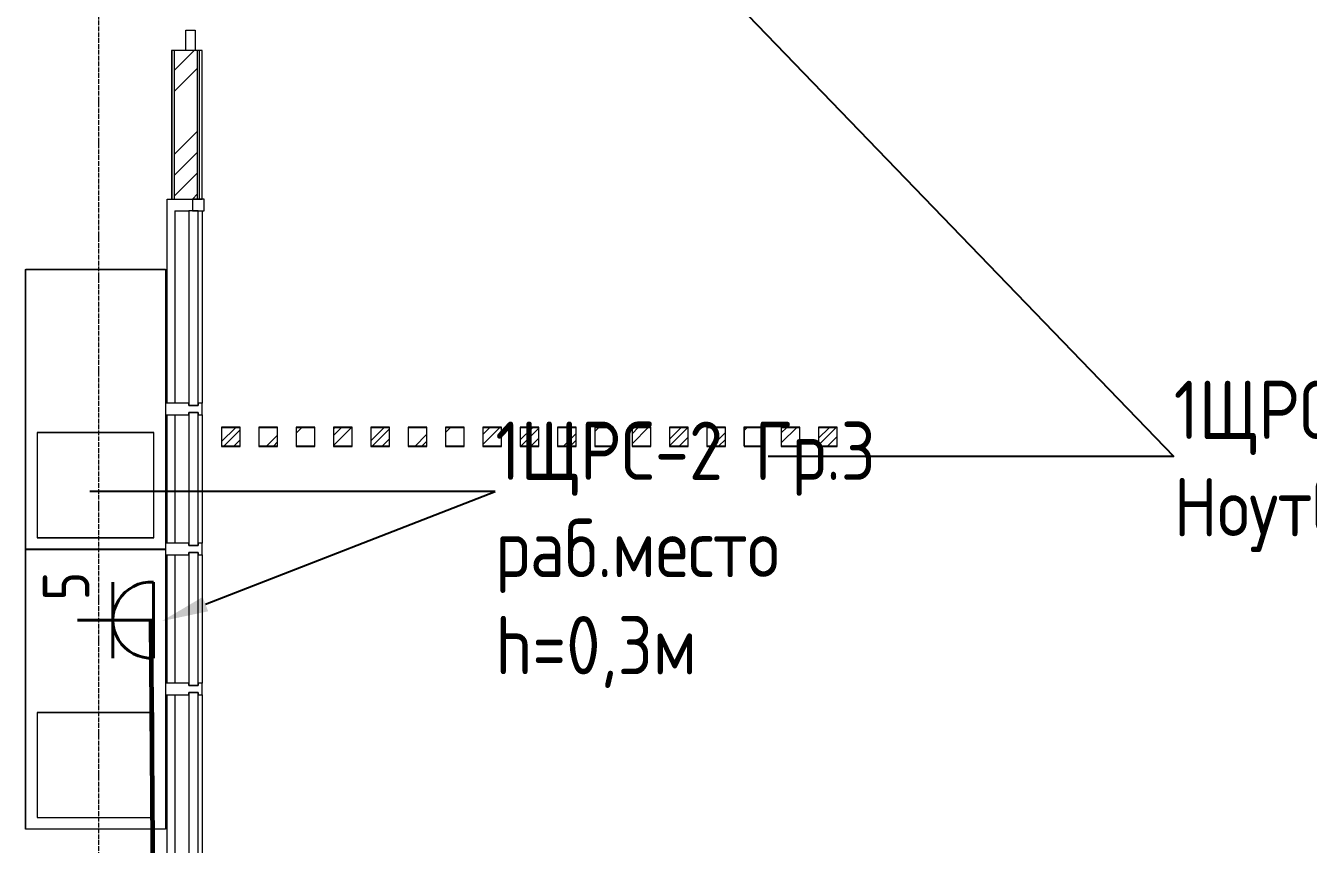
# Model space of a CAD drawing. Header units: millimetres. Extents: x -32 to 417638015, y -35 to 175284279.
# Drawn here: x 187430 to 192930, y 55150 to 58660 of the extents above; entities that cross this region are included whole.
import ezdxf
from ezdxf import colors
from ezdxf.entities.mleader import LeaderData, LeaderLine
from ezdxf.math import Vec2, Vec3

# ---------------------------------------------------------------- set-up
doc = ezdxf.new("R2010")
doc.units = ezdxf.units.MM
doc.linetypes.add('ADSK_Линия сетки', pattern=[25, 20, -2.5, 0, -2.5])
for name, color, linetype, lineweight in [('_ЭМ_гофра', 5, 'Continuous', 60), ('_ЭМ_ТХобщее_слой', 7, 'Continuous', 30), ('Витраж', 7, 'Continuous', 9), ('Двери', 7, 'Continuous', 9), ('Ограждение', 7, 'Continuous', 9), ('Оси', 253, 'Continuous', 9), ('Панели витража', 7, 'Continuous', 9), ('Перекрытие', 7, 'Continuous', 18), ('Стены отделка', 7, 'Continuous', 30), ('Стены штриховка', 7, 'Continuous', 9), ('ТХ', 5, 'Continuous', 0), ('ШТРИХОВКА', 252, 'Continuous', 15), ('ЭМ', 5, 'Continuous', 40), ('ЭОМ_Кабель Быт. розеток', 5, 'Continuous', 30)]:
    doc.layers.add(name, color=color, linetype=linetype, lineweight=lineweight)
doc.layers.add('_ЭМ_Надписи', color=7, linetype='Continuous')
doc.layers.add('ЭОМ_Лотки рабочие', color=5, linetype='Continuous')
doc.styles.add('ЭОМ', font='isocpeur.ttf', dxfattribs={"width": 0.85, "height": 250})

# ---------------------------------------------------------------- blocks, each defined once
blk = doc.blocks.new('ТХ 1 этаж.')
at = {"layer": 'Ограждение', "true_color": 0x939598}
h = blk.add_hatch(dxfattribs=at)
h.set_pattern_fill('FP_23', color=252, style=0, pattern_type=2)
h.set_pattern_definition([(45, (7413.68, -1367.48), (-106.066, 106.066), [])])
h.paths.add_polyline_path([(25989.4, 3722.8), (26069.4, 3722.8), (26069.4, 3802.8), (25989.4, 3802.8)])
h.paths.add_polyline_path([(35660.7, 3722.8), (35660.7, 3802.8), (35580.7, 3802.8), (35580.7, 3722.8)])
h.paths.add_polyline_path([(26469.4, 3722.8), (26549.4, 3722.8), (26549.4, 3802.8), (26469.4, 3802.8)])
h.paths.add_polyline_path([(26949.4, 3722.8), (27029.4, 3722.8), (27029.4, 3802.8), (26949.4, 3802.8)])
h.paths.add_polyline_path([(36140.7, 3722.8), (36140.7, 3802.8), (36060.7, 3802.8), (36060.7, 3722.8)])
h.paths.add_polyline_path([(26229.4, 3722.8), (26229.4, 3802.8), (26149.4, 3802.8), (26149.4, 3722.8)])
h.paths.add_polyline_path([(36255.4, 3722.8), (36300.7, 3722.8), (36300.7, 3802.8), (36220.7, 3802.8), (36220.7, 3722.8)])
h.paths.add_polyline_path([(35820.7, 3722.8), (35820.7, 3802.8), (35740.7, 3802.8), (35740.7, 3722.8)])
h.paths.add_polyline_path([(26389.4, 3722.8), (26389.4, 3802.8), (26309.4, 3802.8), (26309.4, 3722.8)])
h.paths.add_polyline_path([(26789.4, 3722.8), (26869.4, 3722.8), (26869.4, 3802.8), (26789.4, 3802.8)])
h.paths.add_polyline_path([(35980.7, 3722.8), (35980.7, 3802.8), (35900.7, 3802.8), (35900.7, 3722.8)])
h.paths.add_polyline_path([(36860.7, 3722.8), (36940.7, 3722.8), (36940.7, 3802.8), (36860.7, 3802.8)])
h.paths.add_polyline_path([(26629.4, 3722.8), (26709.4, 3722.8), (26709.4, 3802.8), (26629.4, 3802.8)])
h.paths.add_polyline_path([(37020.7, 3722.8), (37100.7, 3722.8), (37100.7, 3802.8), (37020.7, 3802.8)])
h.paths.add_polyline_path([(37260.7, 3722.8), (37260.7, 3802.8), (37180.7, 3802.8), (37180.7, 3722.8)])
h.paths.add_polyline_path([(27749.4, 3722.8), (27829.4, 3722.8), (27829.4, 3802.8), (27749.4, 3802.8)])
h.paths.add_polyline_path([(36620.7, 3722.8), (36620.7, 3802.8), (36540.7, 3802.8), (36540.7, 3722.8)])
h.paths.add_polyline_path([(27909.4, 3722.8), (27989.4, 3722.8), (27989.4, 3802.8), (27909.4, 3802.8)])
h.paths.add_polyline_path([(28069.4, 3722.8), (28149.4, 3722.8), (28149.4, 3802.8), (28069.4, 3802.8)])
h.paths.add_polyline_path([(36780.7, 3722.8), (36780.7, 3802.8), (36700.7, 3802.8), (36700.7, 3722.8)])
h.paths.add_polyline_path([(28389.4, 3722.8), (28469.4, 3722.8), (28469.4, 3802.8), (28389.4, 3802.8)])
h.paths.add_polyline_path([(36460.7, 3722.8), (36460.7, 3802.8), (36380.7, 3802.8), (36380.7, 3722.8)])
h.paths.add_polyline_path([(28229.4, 3722.8), (28309.4, 3722.8), (28309.4, 3802.8), (28229.4, 3802.8)])
h.paths.add_polyline_path([(34780.7, 3722.8), (34860.7, 3722.8), (34860.7, 3802.8), (34780.7, 3802.8)])
h.paths.add_polyline_path([(28549.4, 3722.8), (28629.4, 3722.8), (28629.4, 3802.8), (28549.4, 3802.8)])
h.paths.add_polyline_path([(35180.7, 3722.8), (35180.7, 3802.8), (35100.7, 3802.8), (35100.7, 3722.8)])
h.paths.add_polyline_path([(27269.4, 3722.8), (27349.4, 3722.8), (27349.4, 3802.8), (27269.4, 3802.8)])
h.paths.add_polyline_path([(35340.7, 3722.8), (35340.7, 3802.8), (35260.7, 3802.8), (35260.7, 3722.8)])
h.paths.add_polyline_path([(27109.4, 3722.8), (27189.4, 3722.8), (27189.4, 3802.8), (27109.4, 3802.8)])
h.paths.add_polyline_path([(35500.7, 3722.8), (35500.7, 3802.8), (35420.7, 3802.8), (35420.7, 3722.8)])
h.paths.add_polyline_path([(27589.4, 3722.8), (27669.4, 3722.8), (27669.4, 3802.8), (27589.4, 3802.8)])
h.paths.add_polyline_path([(35020.7, 3722.8), (35020.7, 3802.8), (34940.7, 3802.8), (34940.7, 3722.8)])
h.paths.add_polyline_path([(34560.7, 3722.8), (34560.7, 3802.8), (34480.7, 3802.8), (34480.7, 3722.8), (34539.4, 3722.8)])
h.paths.add_polyline_path([(27429.4, 3722.8), (27509.4, 3722.8), (27509.4, 3802.8), (27429.4, 3802.8)])
h.paths.add_polyline_path([(34700.7, 3722.8), (34700.7, 3802.8), (34620.7, 3802.8), (34620.7, 3722.8)])
at = {"layer": 'Ограждение', "color": 252, "lineweight": 18, "true_color": 0x939598}
for p, q in [((26069.4, 3802.8), (25989.4, 3802.8)), ((25989.4, 3802.8), (25989.4, 3722.8)), ((26069.4, 3722.8), (26069.4, 3802.8)), ((26229.4, 3802.8), (26149.4, 3802.8)), ((26149.4, 3802.8), (26149.4, 3722.8)), ((26229.4, 3722.8), (26229.4, 3802.8)), ((26389.4, 3802.8), (26309.4, 3802.8)), ((26309.4, 3802.8), (26309.4, 3722.8)), ((26389.4, 3722.8), (26389.4, 3802.8)), ((26549.4, 3802.8), (26469.4, 3802.8)), ((26469.4, 3802.8), (26469.4, 3722.8)), ((26549.4, 3722.8), (26549.4, 3802.8)), ((26709.4, 3802.8), (26629.4, 3802.8)), ((26629.4, 3802.8), (26629.4, 3722.8)), ((26709.4, 3722.8), (26709.4, 3802.8)), ((26869.4, 3802.8), (26789.4, 3802.8)), ((26789.4, 3802.8), (26789.4, 3722.8)), ((26869.4, 3722.8), (26869.4, 3802.8)), ((27029.4, 3802.8), (26949.4, 3802.8)), ((26949.4, 3802.8), (26949.4, 3722.8)), ((27029.4, 3722.8), (27029.4, 3802.8)), ((27189.4, 3802.8), (27109.4, 3802.8)), ((27109.4, 3802.8), (27109.4, 3722.8)), ((27189.4, 3722.8), (27189.4, 3802.8)), ((27349.4, 3802.8), (27269.4, 3802.8)), ((27269.4, 3802.8), (27269.4, 3722.8)), ((27349.4, 3722.8), (27349.4, 3802.8)), ((27509.4, 3802.8), (27429.4, 3802.8)), ((27429.4, 3802.8), (27429.4, 3722.8)), ((27509.4, 3722.8), (27509.4, 3802.8)), ((27669.4, 3802.8), (27589.4, 3802.8)), ((27589.4, 3802.8), (27589.4, 3722.8)), ((27669.4, 3722.8), (27669.4, 3802.8)), ((27829.4, 3802.8), (27749.4, 3802.8)), ((27749.4, 3802.8), (27749.4, 3722.8)), ((27829.4, 3722.8), (27829.4, 3802.8)), ((27989.4, 3802.8), (27909.4, 3802.8)), ((27909.4, 3802.8), (27909.4, 3722.8)), ((27989.4, 3722.8), (27989.4, 3802.8)), ((28149.4, 3802.8), (28069.4, 3802.8)), ((28069.4, 3802.8), (28069.4, 3722.8)), ((28149.4, 3722.8), (28149.4, 3802.8)), ((28309.4, 3802.8), (28229.4, 3802.8)), ((28229.4, 3802.8), (28229.4, 3722.8)), ((28309.4, 3722.8), (28309.4, 3802.8)), ((28469.4, 3802.8), (28389.4, 3802.8)), ((28389.4, 3802.8), (28389.4, 3722.8)), ((28469.4, 3722.8), (28469.4, 3802.8)), ((28629.4, 3802.8), (28549.4, 3802.8)), ((28549.4, 3802.8), (28549.4, 3722.8)), ((28629.4, 3722.8), (28629.4, 3802.8)), ((25989.4, 3722.8), (26069.4, 3722.8)), ((26149.4, 3722.8), (26229.4, 3722.8)), ((26309.4, 3722.8), (26389.4, 3722.8)), ((26469.4, 3722.8), (26549.4, 3722.8)), ((26629.4, 3722.8), (26709.4, 3722.8)), ((26789.4, 3722.8), (26869.4, 3722.8)), ((26949.4, 3722.8), (27029.4, 3722.8)), ((27109.4, 3722.8), (27189.4, 3722.8)), ((27269.4, 3722.8), (27349.4, 3722.8)), ((27429.4, 3722.8), (27509.4, 3722.8)), ((27589.4, 3722.8), (27669.4, 3722.8)), ((27749.4, 3722.8), (27829.4, 3722.8)), ((27909.4, 3722.8), (27989.4, 3722.8)), ((28069.4, 3722.8), (28149.4, 3722.8)), ((28229.4, 3722.8), (28309.4, 3722.8)), ((28389.4, 3722.8), (28469.4, 3722.8)), ((28549.4, 3722.8), (28629.4, 3722.8))]:
    blk.add_line(p, q, dxfattribs=at)
at = {"layer": 'ТХ', "color": 252, "true_color": 0x939598}
for points in [[(25749.2, 4481), (25749.2, 3281), (25149.2, 3281), (25149.2, 4481)], [(25199.2, 3781), (25199.2, 3331), (25699.2, 3331), (25699.2, 3781)], [(25749.2, 3281), (25749.2, 2081), (25149.2, 2081), (25149.2, 3281)], [(25199.2, 2581), (25199.2, 2131), (25699.2, 2131), (25699.2, 2581)]]:
    blk.add_lwpolyline(points, close=True, dxfattribs=at)
blk = doc.blocks.new('1 этаж')
at = {"layer": 'Ограждение'}
h = blk.add_hatch(dxfattribs=at)
h.set_pattern_fill('FP_23', color=8, style=0, pattern_type=2)
h.set_pattern_definition([(45, (557.2, 188.9), (-106.066, 106.066), [])])
h.paths.add_polyline_path([(19132.879, 5279.133), (19212.879, 5279.133), (19212.879, 5359.133), (19132.879, 5359.133)])
h.paths.add_polyline_path([(28804.201, 5279.133), (28804.201, 5359.133), (28724.201, 5359.133), (28724.201, 5279.133)])
h.paths.add_polyline_path([(19612.879, 5279.133), (19692.879, 5279.133), (19692.879, 5359.133), (19612.879, 5359.133)])
h.paths.add_polyline_path([(20092.879, 5279.133), (20172.879, 5279.133), (20172.879, 5359.133), (20092.879, 5359.133)])
h.paths.add_polyline_path([(29284.201, 5279.133), (29284.201, 5359.133), (29204.201, 5359.133), (29204.201, 5279.133)])
h.paths.add_polyline_path([(19372.879, 5279.133), (19372.879, 5359.133), (19292.879, 5359.133), (19292.879, 5279.133)])
h.paths.add_polyline_path([(29398.894, 5279.133), (29444.201, 5279.133), (29444.201, 5359.133), (29364.201, 5359.133), (29364.201, 5279.133)])
h.paths.add_polyline_path([(28964.201, 5279.133), (28964.201, 5359.133), (28884.201, 5359.133), (28884.201, 5279.133)])
h.paths.add_polyline_path([(19532.879, 5279.133), (19532.879, 5359.133), (19452.879, 5359.133), (19452.879, 5279.133)])
h.paths.add_polyline_path([(19932.879, 5279.133), (20012.879, 5279.133), (20012.879, 5359.133), (19932.879, 5359.133)])
h.paths.add_polyline_path([(29124.201, 5279.133), (29124.201, 5359.133), (29044.201, 5359.133), (29044.201, 5279.133)])
h.paths.add_polyline_path([(30004.201, 5279.133), (30084.201, 5279.133), (30084.201, 5359.133), (30004.201, 5359.133)])
h.paths.add_polyline_path([(19772.879, 5279.133), (19852.879, 5279.133), (19852.879, 5359.133), (19772.879, 5359.133)])
h.paths.add_polyline_path([(30164.201, 5279.133), (30244.201, 5279.133), (30244.201, 5359.133), (30164.201, 5359.133)])
h.paths.add_polyline_path([(30404.201, 5279.133), (30404.201, 5359.133), (30324.201, 5359.133), (30324.201, 5279.133)])
h.paths.add_polyline_path([(20892.879, 5279.133), (20972.879, 5279.133), (20972.879, 5359.133), (20892.879, 5359.133)])
h.paths.add_polyline_path([(29764.201, 5279.133), (29764.201, 5359.133), (29684.201, 5359.133), (29684.201, 5279.133)])
h.paths.add_polyline_path([(21052.879, 5279.133), (21132.879, 5279.133), (21132.879, 5359.133), (21052.879, 5359.133)])
h.paths.add_polyline_path([(21212.879, 5279.133), (21292.879, 5279.133), (21292.879, 5359.133), (21212.879, 5359.133)])
h.paths.add_polyline_path([(29924.201, 5279.133), (29924.201, 5359.133), (29844.201, 5359.133), (29844.201, 5279.133)])
h.paths.add_polyline_path([(21532.879, 5279.133), (21612.879, 5279.133), (21612.879, 5359.133), (21532.879, 5359.133)])
h.paths.add_polyline_path([(29604.201, 5279.133), (29604.201, 5359.133), (29524.201, 5359.133), (29524.201, 5279.133)])
h.paths.add_polyline_path([(21372.879, 5279.133), (21452.879, 5279.133), (21452.879, 5359.133), (21372.879, 5359.133)])
h.paths.add_polyline_path([(27924.201, 5279.133), (28004.201, 5279.133), (28004.201, 5359.133), (27924.201, 5359.133)])
h.paths.add_polyline_path([(21692.879, 5279.133), (21772.879, 5279.133), (21772.879, 5359.133), (21692.879, 5359.133)])
h.paths.add_polyline_path([(28324.201, 5279.133), (28324.201, 5359.133), (28244.201, 5359.133), (28244.201, 5279.133)])
h.paths.add_polyline_path([(20412.879, 5279.133), (20492.879, 5279.133), (20492.879, 5359.133), (20412.879, 5359.133)])
h.paths.add_polyline_path([(28484.201, 5279.133), (28484.201, 5359.133), (28404.201, 5359.133), (28404.201, 5279.133)])
h.paths.add_polyline_path([(20252.879, 5279.133), (20332.879, 5279.133), (20332.879, 5359.133), (20252.879, 5359.133)])
h.paths.add_polyline_path([(28644.201, 5279.133), (28644.201, 5359.133), (28564.201, 5359.133), (28564.201, 5279.133)])
h.paths.add_polyline_path([(20732.879, 5279.133), (20812.879, 5279.133), (20812.879, 5359.133), (20732.879, 5359.133)])
h.paths.add_polyline_path([(28164.201, 5279.133), (28164.201, 5359.133), (28084.201, 5359.133), (28084.201, 5279.133)])
h.paths.add_polyline_path([(27704.201, 5279.133), (27704.201, 5359.133), (27624.201, 5359.133), (27624.201, 5279.133), (27682.95, 5279.133)])
h.paths.add_polyline_path([(20572.879, 5279.133), (20652.879, 5279.133), (20652.879, 5359.133), (20572.879, 5359.133)])
h.paths.add_polyline_path([(27844.201, 5279.133), (27844.201, 5359.133), (27764.201, 5359.133), (27764.201, 5279.133)])
at = {"layer": 'Стены штриховка'}
h = blk.add_hatch(dxfattribs=at)
h.set_pattern_fill('ANSI34', color=8, scale=20)
h.set_pattern_definition([(45, (-31496.66, 188.9), (-269.4077, 269.4077), []), (45, (-31406.86, 188.9), (-269.4077, 269.4077), []), (45, (-31317.06, 188.9), (-269.4077, 269.4077), []), (45, (-31227.26, 188.9), (-269.4077, 269.4077), [])])
h.paths.add_polyline_path([(19029.701, 8614.111), (18929.701, 8614.111), (18929.701, 8004.111), (19029.701, 8004.111)])
h.paths.add_polyline_path([(19029.701, 6974.111), (18929.701, 6974.111), (18929.701, 6337.392), (19029.701, 6337.392)])
h.paths.add_polyline_path([(19049.701, 3337.392), (18929.701, 3337.392), (18929.701, 2667.133), (19029.701, 2667.133), (19029.701, 2836.133), (19049.701, 2836.133)])
at = {"layer": 'Витраж', "color": 8, "lineweight": 18}
for p, q in [((19007.701, 6337.392), (19007.701, 6287.392)), ((19057.701, 6337.392), (19007.701, 6337.392)), ((19057.701, 6287.392), (19057.701, 6337.392)), ((19007.701, 6287.392), (19057.701, 6287.392))]:
    blk.add_line(p, q, dxfattribs=at)
at = {"layer": 'Витраж', "color": 8}
for p, q in [((18932.701, 6287.392), (18992.701, 6287.392)), ((18932.701, 6287.392), (18932.701, 5462.392)), ((19049.701, 6287.392), (19049.701, 5462.392)), ((18932.701, 5412.392), (18932.701, 4862.392)), ((19049.701, 5412.392), (19049.701, 4862.392)), ((18932.701, 4812.392), (18932.701, 4262.392)), ((19049.701, 4812.392), (19049.701, 4262.392)), ((18932.701, 4212.392), (18932.701, 3387.392)), ((19049.701, 4212.392), (19049.701, 3387.392))]:
    blk.add_line(p, q, dxfattribs=at)
at = {"layer": 'Витраж', "color": 8, "lineweight": 18, "extrusion": (0, 0, -1)}
for p, q in [((18992.701, 5462.392), (18892.701, 5462.392)), ((18892.701, 5462.392), (18892.701, 5412.392)), ((18992.701, 5452.392), (18992.701, 5462.392)), ((19032.701, 5452.392), (18992.701, 5452.392)), ((19049.701, 5462.392), (19032.701, 5462.392)), ((19032.701, 5462.392), (19032.701, 5452.392)), ((19049.701, 5412.392), (19049.701, 5462.392)), ((18892.701, 5412.392), (18992.701, 5412.392)), ((18992.701, 5422.392), (19032.701, 5422.392)), ((18992.701, 5412.392), (18992.701, 5422.392)), ((19032.701, 5422.392), (19032.701, 5412.392)), ((19032.701, 5412.392), (19049.701, 5412.392)), ((18992.701, 4862.392), (18892.701, 4862.392)), ((18892.701, 4862.392), (18892.701, 4812.392)), ((18992.701, 4852.392), (18992.701, 4862.392)), ((19032.701, 4852.392), (18992.701, 4852.392)), ((19049.701, 4862.392), (19032.701, 4862.392)), ((19032.701, 4862.392), (19032.701, 4852.392)), ((19049.701, 4812.392), (19049.701, 4862.392)), ((18892.701, 4812.392), (18992.701, 4812.392)), ((18992.701, 4822.392), (19032.701, 4822.392)), ((18992.701, 4812.392), (18992.701, 4822.392)), ((19032.701, 4822.392), (19032.701, 4812.392)), ((19032.701, 4812.392), (19049.701, 4812.392)), ((18992.701, 4262.392), (18892.701, 4262.392)), ((18892.701, 4262.392), (18892.701, 4212.392)), ((18992.701, 4252.392), (18992.701, 4262.392)), ((19032.701, 4252.392), (18992.701, 4252.392)), ((19049.701, 4262.392), (19032.701, 4262.392)), ((19032.701, 4262.392), (19032.701, 4252.392)), ((19049.701, 4212.392), (19049.701, 4262.392)), ((18892.701, 4212.392), (18992.701, 4212.392)), ((18992.701, 4222.392), (19032.701, 4222.392)), ((18992.701, 4212.392), (18992.701, 4222.392)), ((19032.701, 4222.392), (19032.701, 4212.392)), ((19032.701, 4212.392), (19049.701, 4212.392))]:
    blk.add_line(p, q, dxfattribs=at)
at = {"layer": 'Двери', "color": 8}
for p, q in [((18979.701, 7061.111), (19019.701, 7061.111)), ((18979.701, 6974.111), (18979.701, 7061.111)), ((19019.701, 7061.111), (19019.701, 6974.111)), ((19019.701, 6974.111), (18979.701, 6974.111))]:
    blk.add_line(p, q, dxfattribs=at)
at = {"layer": 'Ограждение', "color": 8, "lineweight": 18}
for p, q in [((19212.879, 5359.133), (19132.879, 5359.133)), ((19132.879, 5359.133), (19132.879, 5279.133)), ((19212.879, 5279.133), (19212.879, 5359.133)), ((19372.879, 5359.133), (19292.879, 5359.133)), ((19292.879, 5359.133), (19292.879, 5279.133)), ((19372.879, 5279.133), (19372.879, 5359.133)), ((19532.879, 5359.133), (19452.879, 5359.133)), ((19452.879, 5359.133), (19452.879, 5279.133)), ((19532.879, 5279.133), (19532.879, 5359.133)), ((19692.879, 5359.133), (19612.879, 5359.133)), ((19612.879, 5359.133), (19612.879, 5279.133)), ((19692.879, 5279.133), (19692.879, 5359.133)), ((19852.879, 5359.133), (19772.879, 5359.133)), ((19772.879, 5359.133), (19772.879, 5279.133)), ((19852.879, 5279.133), (19852.879, 5359.133)), ((20012.879, 5359.133), (19932.879, 5359.133)), ((19932.879, 5359.133), (19932.879, 5279.133)), ((20012.879, 5279.133), (20012.879, 5359.133)), ((20172.879, 5359.133), (20092.879, 5359.133)), ((20092.879, 5359.133), (20092.879, 5279.133)), ((20172.879, 5279.133), (20172.879, 5359.133)), ((20332.879, 5359.133), (20252.879, 5359.133)), ((20252.879, 5359.133), (20252.879, 5279.133)), ((20332.879, 5279.133), (20332.879, 5359.133)), ((20492.879, 5359.133), (20412.879, 5359.133)), ((20412.879, 5359.133), (20412.879, 5279.133)), ((20492.879, 5279.133), (20492.879, 5359.133)), ((20652.879, 5359.133), (20572.879, 5359.133)), ((20572.879, 5359.133), (20572.879, 5279.133)), ((20652.879, 5279.133), (20652.879, 5359.133)), ((20812.879, 5359.133), (20732.879, 5359.133)), ((20732.879, 5359.133), (20732.879, 5279.133)), ((20812.879, 5279.133), (20812.879, 5359.133)), ((20972.879, 5359.133), (20892.879, 5359.133)), ((20892.879, 5359.133), (20892.879, 5279.133)), ((20972.879, 5279.133), (20972.879, 5359.133)), ((21132.879, 5359.133), (21052.879, 5359.133)), ((21052.879, 5359.133), (21052.879, 5279.133)), ((21132.879, 5279.133), (21132.879, 5359.133)), ((21292.879, 5359.133), (21212.879, 5359.133)), ((21212.879, 5359.133), (21212.879, 5279.133)), ((21292.879, 5279.133), (21292.879, 5359.133)), ((21452.879, 5359.133), (21372.879, 5359.133)), ((21372.879, 5359.133), (21372.879, 5279.133)), ((21452.879, 5279.133), (21452.879, 5359.133)), ((21612.879, 5359.133), (21532.879, 5359.133)), ((21532.879, 5359.133), (21532.879, 5279.133)), ((21612.879, 5279.133), (21612.879, 5359.133)), ((21772.879, 5359.133), (21692.879, 5359.133)), ((21692.879, 5359.133), (21692.879, 5279.133)), ((21772.879, 5279.133), (21772.879, 5359.133)), ((19132.879, 5279.133), (19212.879, 5279.133)), ((19292.879, 5279.133), (19372.879, 5279.133)), ((19452.879, 5279.133), (19532.879, 5279.133)), ((19612.879, 5279.133), (19692.879, 5279.133)), ((19772.879, 5279.133), (19852.879, 5279.133)), ((19932.879, 5279.133), (20012.879, 5279.133)), ((20092.879, 5279.133), (20172.879, 5279.133)), ((20252.879, 5279.133), (20332.879, 5279.133)), ((20412.879, 5279.133), (20492.879, 5279.133)), ((20572.879, 5279.133), (20652.879, 5279.133)), ((20732.879, 5279.133), (20812.879, 5279.133)), ((20892.879, 5279.133), (20972.879, 5279.133)), ((21052.879, 5279.133), (21132.879, 5279.133)), ((21212.879, 5279.133), (21292.879, 5279.133)), ((21372.879, 5279.133), (21452.879, 5279.133)), ((21532.879, 5279.133), (21612.879, 5279.133)), ((21692.879, 5279.133), (21772.879, 5279.133))]:
    blk.add_line(p, q, dxfattribs=at)
at = {"layer": 'Оси', "color": 8, "linetype": 'ADSK_Линия сетки'}
blk.add_line((18606.766, -4162.595), (18606.766, 44411.9), dxfattribs=at)
at = {"layer": 'Панели витража', "color": 8, "lineweight": 18}
for p, q in [((18992.701, 6287.392), (18992.701, 5452.392)), ((19032.701, 6287.392), (18992.701, 6287.392)), ((19032.701, 5452.392), (19032.701, 6287.392)), ((18992.701, 5452.392), (19032.701, 5452.392)), ((18992.701, 5422.392), (18992.701, 4852.392)), ((19032.701, 5422.392), (18992.701, 5422.392)), ((19032.701, 4852.392), (19032.701, 5422.392)), ((18992.701, 4852.392), (19032.701, 4852.392)), ((18992.701, 4822.392), (18992.701, 4252.392)), ((19032.701, 4822.392), (18992.701, 4822.392)), ((19032.701, 4252.392), (19032.701, 4822.392)), ((18992.701, 4252.392), (19032.701, 4252.392)), ((18992.701, 4222.392), (18992.701, 3387.392)), ((19032.701, 4222.392), (18992.701, 4222.392)), ((19032.701, 3387.392), (19032.701, 4222.392))]:
    blk.add_line(p, q, dxfattribs=at)
at = {"layer": 'Перекрытие', "color": 8}
for p, q in [((18899.701, 5462.392), (18899.701, 6337.392)), ((18899.701, 4862.392), (18899.701, 5412.392)), ((18899.701, 4262.392), (18899.701, 4812.392)), ((18899.701, 3337.392), (18899.701, 4212.392))]:
    blk.add_line(p, q, dxfattribs=at)
at = {"layer": 'Стены отделка', "color": 8, "lineweight": 9}
for p, q in [((18979.701, 6974.111), (18917.701, 6974.111)), ((18917.701, 6974.111), (18917.701, 6337.392)), ((19049.701, 6974.111), (19019.701, 6974.111)), ((19049.701, 6337.392), (19049.701, 6974.111)), ((18899.701, 6337.392), (19049.701, 6337.392))]:
    blk.add_line(p, q, dxfattribs=at)
at = {"layer": 'Стены штриховка', "color": 8}
for p, q in [((18919.701, 6974.111), (18919.701, 6337.392)), ((18929.701, 6974.111), (18929.701, 6337.392)), ((19029.701, 6337.392), (19029.701, 6974.111)), ((19038.701, 6337.392), (19038.701, 6974.111))]:
    blk.add_line(p, q, dxfattribs=at)
at = {"layer": 'ЭОМ_Лотки рабочие'}
blk.add_blockref('ТХ 1 этаж.', (-6856.492, 1554.379), dxfattribs=at)
blk = doc.blocks.new('_ЭМ_ТХ2_1этаж')
at = {"layer": 'Ограждение', "true_color": 0x939598}
h = blk.add_hatch(dxfattribs=at)
h.set_pattern_fill('FP_23', color=252, style=0, pattern_type=2)
h.set_pattern_definition([(45, (118561.57, -70560.99), (-106.066, 106.066), [])])
h.paths.add_polyline_path([(137137.2, -65470.8), (137217.2, -65470.8), (137217.2, -65390.8), (137137.2, -65390.8)])
h.paths.add_polyline_path([(146808.6, -65470.8), (146808.6, -65390.8), (146728.6, -65390.8), (146728.6, -65470.8)])
h.paths.add_polyline_path([(137617.2, -65470.8), (137697.2, -65470.8), (137697.2, -65390.8), (137617.2, -65390.8)])
h.paths.add_polyline_path([(138097.2, -65470.8), (138177.2, -65470.8), (138177.2, -65390.8), (138097.2, -65390.8)])
h.paths.add_polyline_path([(147288.6, -65470.8), (147288.6, -65390.8), (147208.6, -65390.8), (147208.6, -65470.8)])
h.paths.add_polyline_path([(137377.2, -65470.8), (137377.2, -65390.8), (137297.2, -65390.8), (137297.2, -65470.8)])
h.paths.add_polyline_path([(147403.3, -65470.8), (147448.6, -65470.8), (147448.6, -65390.8), (147368.6, -65390.8), (147368.6, -65470.8)])
h.paths.add_polyline_path([(146968.6, -65470.8), (146968.6, -65390.8), (146888.6, -65390.8), (146888.6, -65470.8)])
h.paths.add_polyline_path([(137537.2, -65470.8), (137537.2, -65390.8), (137457.2, -65390.8), (137457.2, -65470.8)])
h.paths.add_polyline_path([(137937.2, -65470.8), (138017.2, -65470.8), (138017.2, -65390.8), (137937.2, -65390.8)])
h.paths.add_polyline_path([(147128.6, -65470.8), (147128.6, -65390.8), (147048.6, -65390.8), (147048.6, -65470.8)])
h.paths.add_polyline_path([(148008.6, -65470.8), (148088.6, -65470.8), (148088.6, -65390.8), (148008.6, -65390.8)])
h.paths.add_polyline_path([(137777.2, -65470.8), (137857.2, -65470.8), (137857.2, -65390.8), (137777.2, -65390.8)])
h.paths.add_polyline_path([(148168.6, -65470.8), (148248.6, -65470.8), (148248.6, -65390.8), (148168.6, -65390.8)])
h.paths.add_polyline_path([(148408.6, -65470.8), (148408.6, -65390.8), (148328.6, -65390.8), (148328.6, -65470.8)])
h.paths.add_polyline_path([(138897.2, -65470.8), (138977.2, -65470.8), (138977.2, -65390.8), (138897.2, -65390.8)])
h.paths.add_polyline_path([(147768.6, -65470.8), (147768.6, -65390.8), (147688.6, -65390.8), (147688.6, -65470.8)])
h.paths.add_polyline_path([(139057.2, -65470.8), (139137.2, -65470.8), (139137.2, -65390.8), (139057.2, -65390.8)])
h.paths.add_polyline_path([(139217.2, -65470.8), (139297.2, -65470.8), (139297.2, -65390.8), (139217.2, -65390.8)])
h.paths.add_polyline_path([(147928.6, -65470.8), (147928.6, -65390.8), (147848.6, -65390.8), (147848.6, -65470.8)])
h.paths.add_polyline_path([(139537.2, -65470.8), (139617.2, -65470.8), (139617.2, -65390.8), (139537.2, -65390.8)])
h.paths.add_polyline_path([(147608.6, -65470.8), (147608.6, -65390.8), (147528.6, -65390.8), (147528.6, -65470.8)])
h.paths.add_polyline_path([(139377.2, -65470.8), (139457.2, -65470.8), (139457.2, -65390.8), (139377.2, -65390.8)])
h.paths.add_polyline_path([(145928.6, -65470.8), (146008.6, -65470.8), (146008.6, -65390.8), (145928.6, -65390.8)])
h.paths.add_polyline_path([(139697.2, -65470.8), (139777.2, -65470.8), (139777.2, -65390.8), (139697.2, -65390.8)])
h.paths.add_polyline_path([(146328.6, -65470.8), (146328.6, -65390.8), (146248.6, -65390.8), (146248.6, -65470.8)])
h.paths.add_polyline_path([(138417.2, -65470.8), (138497.2, -65470.8), (138497.2, -65390.8), (138417.2, -65390.8)])
h.paths.add_polyline_path([(146488.6, -65470.8), (146488.6, -65390.8), (146408.6, -65390.8), (146408.6, -65470.8)])
h.paths.add_polyline_path([(138257.2, -65470.8), (138337.2, -65470.8), (138337.2, -65390.8), (138257.2, -65390.8)])
h.paths.add_polyline_path([(146648.6, -65470.8), (146648.6, -65390.8), (146568.6, -65390.8), (146568.6, -65470.8)])
h.paths.add_polyline_path([(138737.2, -65470.8), (138817.2, -65470.8), (138817.2, -65390.8), (138737.2, -65390.8)])
h.paths.add_polyline_path([(146168.6, -65470.8), (146168.6, -65390.8), (146088.6, -65390.8), (146088.6, -65470.8)])
h.paths.add_polyline_path([(145708.6, -65470.8), (145708.6, -65390.8), (145628.6, -65390.8), (145628.6, -65470.8), (145687.3, -65470.8)])
h.paths.add_polyline_path([(138577.2, -65470.8), (138657.2, -65470.8), (138657.2, -65390.8), (138577.2, -65390.8)])
h.paths.add_polyline_path([(145848.6, -65470.8), (145848.6, -65390.8), (145768.6, -65390.8), (145768.6, -65470.8)])
at = {"layer": 'Ограждение', "color": 252, "lineweight": 18, "true_color": 0x939598}
for p, q in [((137217.2, -65390.8), (137137.2, -65390.8)), ((137137.2, -65390.8), (137137.2, -65470.8)), ((137217.2, -65470.8), (137217.2, -65390.8)), ((137377.2, -65390.8), (137297.2, -65390.8)), ((137297.2, -65390.8), (137297.2, -65470.8)), ((137377.2, -65470.8), (137377.2, -65390.8)), ((137537.2, -65390.8), (137457.2, -65390.8)), ((137457.2, -65390.8), (137457.2, -65470.8)), ((137537.2, -65470.8), (137537.2, -65390.8)), ((137697.2, -65390.8), (137617.2, -65390.8)), ((137617.2, -65390.8), (137617.2, -65470.8)), ((137697.2, -65470.8), (137697.2, -65390.8)), ((137857.2, -65390.8), (137777.2, -65390.8)), ((137777.2, -65390.8), (137777.2, -65470.8)), ((137857.2, -65470.8), (137857.2, -65390.8)), ((138017.2, -65390.8), (137937.2, -65390.8)), ((137937.2, -65390.8), (137937.2, -65470.8)), ((138017.2, -65470.8), (138017.2, -65390.8)), ((138177.2, -65390.8), (138097.2, -65390.8)), ((138097.2, -65390.8), (138097.2, -65470.8)), ((138177.2, -65470.8), (138177.2, -65390.8)), ((138337.2, -65390.8), (138257.2, -65390.8)), ((138257.2, -65390.8), (138257.2, -65470.8)), ((138337.2, -65470.8), (138337.2, -65390.8)), ((138497.2, -65390.8), (138417.2, -65390.8)), ((138417.2, -65390.8), (138417.2, -65470.8)), ((138497.2, -65470.8), (138497.2, -65390.8)), ((138657.2, -65390.8), (138577.2, -65390.8)), ((138577.2, -65390.8), (138577.2, -65470.8)), ((138657.2, -65470.8), (138657.2, -65390.8)), ((138817.2, -65390.8), (138737.2, -65390.8)), ((138737.2, -65390.8), (138737.2, -65470.8)), ((138817.2, -65470.8), (138817.2, -65390.8)), ((138977.2, -65390.8), (138897.2, -65390.8)), ((138897.2, -65390.8), (138897.2, -65470.8)), ((138977.2, -65470.8), (138977.2, -65390.8)), ((139137.2, -65390.8), (139057.2, -65390.8)), ((139057.2, -65390.8), (139057.2, -65470.8)), ((139137.2, -65470.8), (139137.2, -65390.8)), ((139297.2, -65390.8), (139217.2, -65390.8)), ((139217.2, -65390.8), (139217.2, -65470.8)), ((139297.2, -65470.8), (139297.2, -65390.8)), ((139457.2, -65390.8), (139377.2, -65390.8)), ((139377.2, -65390.8), (139377.2, -65470.8)), ((139457.2, -65470.8), (139457.2, -65390.8)), ((139617.2, -65390.8), (139537.2, -65390.8)), ((139537.2, -65390.8), (139537.2, -65470.8)), ((139617.2, -65470.8), (139617.2, -65390.8)), ((139777.2, -65390.8), (139697.2, -65390.8)), ((139697.2, -65390.8), (139697.2, -65470.8)), ((139777.2, -65470.8), (139777.2, -65390.8)), ((137137.2, -65470.8), (137217.2, -65470.8)), ((137297.2, -65470.8), (137377.2, -65470.8)), ((137457.2, -65470.8), (137537.2, -65470.8)), ((137617.2, -65470.8), (137697.2, -65470.8)), ((137777.2, -65470.8), (137857.2, -65470.8)), ((137937.2, -65470.8), (138017.2, -65470.8)), ((138097.2, -65470.8), (138177.2, -65470.8)), ((138257.2, -65470.8), (138337.2, -65470.8)), ((138417.2, -65470.8), (138497.2, -65470.8)), ((138577.2, -65470.8), (138657.2, -65470.8)), ((138737.2, -65470.8), (138817.2, -65470.8)), ((138897.2, -65470.8), (138977.2, -65470.8)), ((139057.2, -65470.8), (139137.2, -65470.8)), ((139217.2, -65470.8), (139297.2, -65470.8)), ((139377.2, -65470.8), (139457.2, -65470.8)), ((139537.2, -65470.8), (139617.2, -65470.8)), ((139697.2, -65470.8), (139777.2, -65470.8))]:
    blk.add_line(p, q, dxfattribs=at)
at = {"layer": 'ТХ', "color": 252, "true_color": 0x939598}
for points in [[(136897.1, -64712.5), (136897.1, -65912.5), (136297.1, -65912.5), (136297.1, -64712.5)], [(136347.1, -65412.5), (136347.1, -65862.5), (136847.1, -65862.5), (136847.1, -65412.5)], [(136897.1, -65912.5), (136897.1, -67112.5), (136297.1, -67112.5), (136297.1, -65912.5)], [(136347.1, -66612.5), (136347.1, -67062.5), (136847.1, -67062.5), (136847.1, -66612.5)]]:
    blk.add_lwpolyline(points, close=True, dxfattribs=at)
blk = doc.blocks.new('Блок из 5 розеток')
at = {"layer": 'ЭМ', "color": 5}
for p, q in [((0, 0), (0, 326)), ((-162.7, 173.5), (162.7, 173.5)), ((-162.7, 0), (162.7, 0))]:
    blk.add_line(p, q, dxfattribs=at)
blk.add_arc((0, 10.5), 163.1, 356.3196, 183.6804, dxfattribs=at)
at = {"layer": 'ЭОМ_Кабель Быт. розеток', "color": 7, "insert": (83.8, 474.4), "char_height": 200, "attachment_point": 1, "style": 'ЭОМ'}
blk.add_mtext_dynamic_manual_height_columns('5', width=202.095, gutter_width=1250, heights=[0], dxfattribs=at)

msp = doc.modelspace()

# ---------------------------------------------------------------- linework, layer by layer
at = {"layer": '_ЭМ_гофра', "linetype": 'ByBlock'}
msp.add_lwpolyline([(187967.5, 56111.6), (187977.9, 54586.3)], dxfattribs=at)

# ---------------------------------------------------------------- block references
at = {"rotation": 90}
msp.add_blockref('Блок из 5 розеток', (187978, 56111.6), dxfattribs=at)
at = {"layer": '_ЭМ_ТХобщее_слой', "lineweight": 50}
msp.add_blockref('_ЭМ_ТХ2_1этаж', (51133.1, 122328.2), dxfattribs=at)
at = {"layer": 'ШТРИХОВКА'}
msp.add_blockref('1 этаж', (169137.4, 51579.3), dxfattribs=at)

# ---------------------------------------------------------------- leaders
at = {"layer": '_ЭМ_Надписи', "color": 7, "ltscale": 5}
ml = msp.add_multileader_mtext('Standard', dxfattribs=at)
ml.set_content('{\\fGOST Common|b0|i0|c204|p34;\\W0.9;\\C256;1ЩРС-2\\fISOCPEUR|b0|i0|c204|p34;\\W0.85; Гр.3\\P\\pxql;Ноутбук}', color=1, style='ЭОМ')
ml.set_leader_properties()
ml.build(insert=Vec2(0, 0))
ml.multileader.update_dxf_attribs({"text_left_attachment_type": 6, "text_right_attachment_type": 6, "dogleg_length": 0, "arrow_head_size": 200})
ctx = ml.context
ctx.base_point, ctx.char_height, ctx.arrow_head_size, ctx.landing_gap_size, ctx.plane_origin = Vec3(192352.9, 56812.7, -64.3), 250, 200, 0, Vec3(167740.8, 67605.3, -64.3)
ctx.left_attachment, ctx.right_attachment = 6, 6
notes = []
notes.append((ctx, [(0, (1, 1, 0), (192352.9, 56812.7, -64.3), (1, 0), 0, [(0, [(190283.6, 58957.4, -64.3)], 0, [])])]))
ctx.mtext.insert, ctx.mtext.width, ctx.mtext.defined_height, ctx.mtext.flow_direction = Vec3(192352.9, 57137.7, -64.3), 2073.809, 545.6, 5
ml = msp.add_multileader_mtext('Standard', dxfattribs=at)
ml.set_content('{\\fGOST Common|b0|i0|c204|p34;\\W0.9;\\C256;1ЩРС-2\\fISOCPEUR|b0|i0|c204|p34;\\W0.85; Гр.3\\P\\pxql;раб.место\\P\\fGOST Common|b0|i0|c0|p34;\\W0.9;h=\\fGOST Common|b0|i0|c204|p34;0,3м}', color=1, style='ЭОМ')
ml.set_leader_properties()
ml.build(insert=Vec2(0, 0))
ml.multileader.update_dxf_attribs({"text_left_attachment_type": 6, "text_right_attachment_type": 6, "dogleg_length": 0, "arrow_head_size": 200})
ctx = ml.context
ctx.base_point, ctx.char_height, ctx.arrow_head_size, ctx.landing_gap_size, ctx.plane_origin = Vec3(189444, 56662.5, -64.3), 250, 200, 0, Vec3(163788.6, 69879, -64.3)
ctx.left_attachment, ctx.right_attachment = 6, 6
notes.append((ctx, [(0, (1, 1, 0), (189444, 56662.5, -64.3), (1, 0), 0, [(0, [(188014.5, 56107.5, -64.3)], 0, [])])]))
ctx.mtext.insert, ctx.mtext.width, ctx.mtext.defined_height, ctx.mtext.flow_direction = Vec3(189444, 56962.5, -64.3), 2073.809, 545.6, 5
for ctx, leaders in notes:
    for number, flags, end, landing, length, lines in leaders:
        leader = LeaderData()
        leader.index, (leader.has_last_leader_line, leader.has_dogleg_vector, leader.attachment_direction) = number, flags
        leader.last_leader_point, leader.dogleg_vector, leader.dogleg_length = Vec3(end), Vec3(landing), length
        for number, points, colour, breaks in lines:
            line = LeaderLine()
            line.index, line.vertices, line.color, line.breaks = number, Vec3.list(points), colors.encode_raw_color(colour), breaks
            leader.lines.append(line)
        ctx.leaders.append(leader)

doc.saveas('drawing.dxf')
